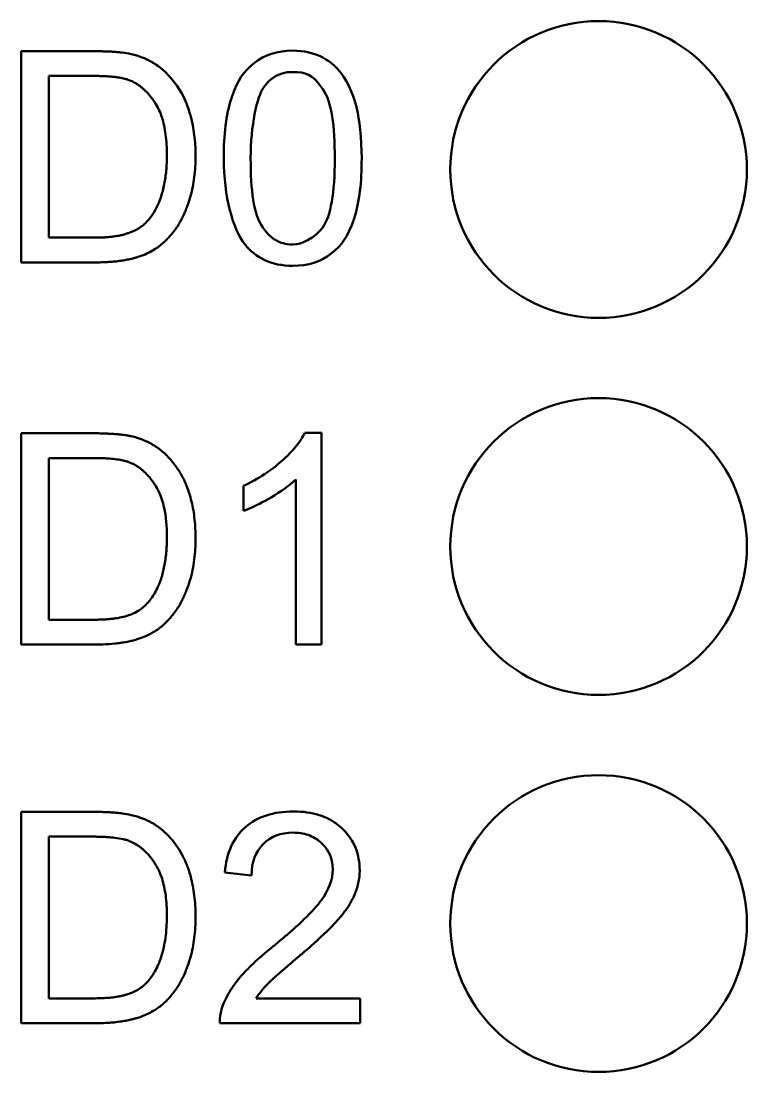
# Model space of a CAD drawing. Header units: millimetres. Extents: x 52 to 3850, y 79 to 1546.
# Drawn here: x 1246.8 to 1254.55, y 946.58 to 957.78 of the extents above; entities that cross this region are included whole.
import ezdxf

# ---------------------------------------------------------------- set-up
doc = ezdxf.new("R2010")
doc.units = ezdxf.units.MM
doc.header["$LTSCALE"] = 25
doc.layers.add('Visible', color=7, linetype='Continuous', lineweight=50)

msp = doc.modelspace()

# ---------------------------------------------------------------- linework, layer by layer
at = {"layer": 'Visible'}
for p, q in [((1246.803, 955.212), (1246.803, 957.463)), ((1247.1, 957.199), (1247.1, 955.476)), ((1246.803, 951.139), (1246.803, 953.39)), ((1249.83, 953.396), (1250.007, 953.396)), ((1250.007, 953.396), (1250.007, 951.139)), ((1247.1, 953.126), (1247.1, 951.403)), ((1249.733, 951.139), (1249.733, 952.897)), ((1249.177, 952.564), (1249.177, 952.831)), ((1250.007, 951.139), (1249.733, 951.139)), ((1246.803, 947.102), (1246.803, 949.354)), ((1247.1, 949.091), (1247.1, 947.367)), ((1249.262, 948.677), (1248.976, 948.71)), ((1249.31, 947.367), (1250.419, 947.367)), ((1250.419, 947.367), (1250.419, 947.102)), ((1250.419, 947.102), (1248.923, 947.102))]:
    msp.add_line(p, q, dxfattribs=at)
at = {"layer": 'Visible', "extrusion": (0, 0, -1)}
for centre in [(-1252.963, 956.202), (-1252.963, 952.183), (-1252.963, 948.164)]:
    msp.add_circle(centre, 1.582, dxfattribs=at)
at = {"layer": 'Visible'}
for centre in [(1252.963, 956.202), (1252.963, 952.183), (1252.963, 948.164)]:
    msp.add_circle(centre, 1.582, dxfattribs=at)
for points, knots in [([(1246.803, 957.463), (1247.053, 957.463), (1247.304, 957.463), (1247.579, 957.463), (1247.59, 957.463), (1247.599, 957.463), (1247.61, 957.463), (1247.636, 957.463), (1247.66, 957.462), (1247.682, 957.461), (1247.702, 957.461), (1247.721, 957.46), (1247.739, 957.459), (1247.758, 957.459), (1247.775, 957.458), (1247.791, 957.456), (1247.808, 957.455), (1247.824, 957.454), (1247.839, 957.452), (1247.854, 957.451), (1247.869, 957.45), (1247.883, 957.448), (1247.916, 957.444), (1247.941, 957.44), (1247.979, 957.431), (1247.993, 957.428), (1247.999, 957.427), (1248.01, 957.424), (1248.029, 957.419), (1248.047, 957.413), (1248.063, 957.408), (1248.079, 957.403), (1248.093, 957.397), (1248.106, 957.392), (1248.12, 957.386), (1248.133, 957.381), (1248.145, 957.375), (1248.158, 957.369), (1248.17, 957.363), (1248.181, 957.357), (1248.192, 957.351), (1248.203, 957.345), (1248.214, 957.338), (1248.225, 957.332), (1248.236, 957.325), (1248.246, 957.318), (1248.266, 957.304), (1248.287, 957.289), (1248.309, 957.27), (1248.405, 957.186), (1248.48, 957.089), (1248.535, 956.979), (1248.55, 956.948), (1248.565, 956.913), (1248.576, 956.884), (1248.609, 956.795), (1248.644, 956.655), (1248.657, 956.519), (1248.66, 956.485), (1248.662, 956.451), (1248.663, 956.417), (1248.664, 956.394), (1248.664, 956.372), (1248.664, 956.349), (1248.664, 956.308), (1248.663, 956.268), (1248.661, 956.229), (1248.659, 956.192), (1248.655, 956.155), (1248.651, 956.119), (1248.642, 956.05), (1248.629, 955.982), (1248.611, 955.917), (1248.609, 955.91), (1248.607, 955.903), (1248.604, 955.895), (1248.602, 955.889), (1248.601, 955.885), (1248.599, 955.879), (1248.592, 955.855), (1248.584, 955.832), (1248.576, 955.812), (1248.569, 955.793), (1248.563, 955.776), (1248.556, 955.759), (1248.549, 955.743), (1248.542, 955.727), (1248.535, 955.711), (1248.528, 955.696), (1248.52, 955.682), (1248.513, 955.667), (1248.505, 955.653), (1248.498, 955.639), (1248.489, 955.625), (1248.482, 955.612), (1248.473, 955.599), (1248.465, 955.586), (1248.46, 955.58), (1248.456, 955.574), (1248.451, 955.567), (1248.447, 955.561), (1248.444, 955.557), (1248.44, 955.551), (1248.429, 955.536), (1248.418, 955.523), (1248.407, 955.51), (1248.396, 955.497), (1248.386, 955.485), (1248.375, 955.474), (1248.364, 955.462), (1248.354, 955.451), (1248.343, 955.441), (1248.333, 955.431), (1248.322, 955.421), (1248.311, 955.412), (1248.3, 955.402), (1248.29, 955.394), (1248.278, 955.385), (1248.268, 955.377), (1248.257, 955.369), (1248.246, 955.362), (1248.224, 955.347), (1248.201, 955.333), (1248.177, 955.321), (1248.155, 955.31), (1248.132, 955.3), (1248.108, 955.29), (1248.087, 955.282), (1248.065, 955.274), (1248.043, 955.268), (1248.032, 955.264), (1248.021, 955.261), (1248.01, 955.258), (1248.004, 955.256), (1247.998, 955.255), (1247.992, 955.253), (1247.987, 955.252), (1247.981, 955.251), (1247.976, 955.249), (1247.963, 955.246), (1247.942, 955.242), (1247.924, 955.238), (1247.906, 955.235), (1247.887, 955.232), (1247.866, 955.229), (1247.846, 955.226), (1247.826, 955.223), (1247.804, 955.221), (1247.783, 955.219), (1247.761, 955.217), (1247.738, 955.216), (1247.718, 955.214), (1247.697, 955.213), (1247.676, 955.213), (1247.666, 955.213), (1247.655, 955.212), (1247.645, 955.212), (1247.637, 955.212), (1247.629, 955.212), (1247.621, 955.212), (1247.447, 955.212), (1247.304, 955.212), (1247.124, 955.212), (1247.015, 955.212), (1246.905, 955.212), (1246.803, 955.212)], [0.304006, 0.304006, 0.304006, 0.304006, 0.4054512, 0.4054512, 0.4054512, 0.4086012, 0.4086012, 0.4086012, 0.4161646, 0.4161646, 0.4161646, 0.4230774, 0.4230774, 0.4230774, 0.4300657, 0.4300657, 0.4300657, 0.4370261, 0.4370261, 0.4370261, 0.4437541, 0.4437541, 0.4437541, 0.4591643, 0.4591643, 0.4591643, 0.4627324, 0.4627324, 0.4627324, 0.4687658, 0.4687658, 0.4687658, 0.474748, 0.474748, 0.474748, 0.4810201, 0.4810201, 0.4810201, 0.4875411, 0.4875411, 0.4875411, 0.494182, 0.494182, 0.494182, 0.5007255, 0.5007255, 0.5007255, 0.512985, 0.512985, 0.512985, 0.5644327, 0.5644327, 0.5644327, 0.5787446, 0.5787446, 0.5787446, 0.6298016, 0.6298016, 0.6298016, 0.6423543, 0.6423543, 0.6423543, 0.6505498, 0.6505498, 0.6505498, 0.6655745, 0.6655745, 0.6655745, 0.6798774, 0.6798774, 0.6798774, 0.7076358, 0.7076358, 0.7076358, 0.7105532, 0.7105532, 0.7105532, 0.7124448, 0.7124448, 0.7124448, 0.7205714, 0.7205714, 0.7205714, 0.7278904, 0.7278904, 0.7278904, 0.7353454, 0.7353454, 0.7353454, 0.742758, 0.742758, 0.742758, 0.7500248, 0.7500248, 0.7500248, 0.7569493, 0.7569493, 0.7569493, 0.7601784, 0.7601784, 0.7601784, 0.7624626, 0.7624626, 0.7624626, 0.7687359, 0.7687359, 0.7687359, 0.7752599, 0.7752599, 0.7752599, 0.7820259, 0.7820259, 0.7820259, 0.7888114, 0.7888114, 0.7888114, 0.7953969, 0.7953969, 0.7953969, 0.8014162, 0.8014162, 0.8014162, 0.8130795, 0.8130795, 0.8130795, 0.8237575, 0.8237575, 0.8237575, 0.8333305, 0.8333305, 0.8333305, 0.838117, 0.838117, 0.838117, 0.8407191, 0.8407191, 0.8407191, 0.8429948, 0.8429948, 0.8429948, 0.8513838, 0.8513838, 0.8513838, 0.859608, 0.859608, 0.859608, 0.8677869, 0.8677869, 0.8677869, 0.8760648, 0.8760648, 0.8760648, 0.8838581, 0.8838581, 0.8838581, 0.8877547, 0.8877547, 0.8877547, 0.8909567, 0.8909567, 0.8909567, 0.9587523, 0.9587523, 0.9587523, 1, 1, 1, 1]), ([(1248.965, 956.321), (1248.965, 956.573), (1248.989, 956.784), (1249.048, 956.964), (1249.115, 957.166), (1249.177, 957.244), (1249.292, 957.338), (1249.399, 957.426), (1249.537, 957.469), (1249.701, 957.469), (1249.821, 957.469), (1249.929, 957.443), (1250.02, 957.395), (1250.112, 957.347), (1250.188, 957.277), (1250.247, 957.186), (1250.311, 957.085), (1250.354, 956.972), (1250.385, 956.851), (1250.41, 956.748), (1250.436, 956.529), (1250.436, 956.321), (1250.436, 956.071), (1250.414, 955.86), (1250.355, 955.681), (1250.286, 955.475), (1250.227, 955.399), (1250.11, 955.305), (1250.002, 955.218), (1249.866, 955.175), (1249.701, 955.175), (1249.47, 955.175), (1249.304, 955.263), (1249.189, 955.405), (1249.064, 955.561), (1248.965, 955.915), (1248.965, 956.321)], [0, 0, 0, 0, 0.100266, 0.100266, 0.100266, 0.179196, 0.179196, 0.179196, 0.252722, 0.252722, 0.252722, 0.306266, 0.306266, 0.306266, 0.359811, 0.359811, 0.359811, 0.41873, 0.41873, 0.41873, 0.500919, 0.500919, 0.500919, 0.599508, 0.599508, 0.599508, 0.677179, 0.677179, 0.677179, 0.749309, 0.749309, 0.749309, 0.850468, 0.850468, 0.850468, 1, 1, 1, 1]), ([(1247.1, 955.476), (1247.254, 955.476), (1247.409, 955.476), (1247.581, 955.476), (1247.588, 955.476), (1247.593, 955.476), (1247.599, 955.476), (1247.624, 955.476), (1247.646, 955.477), (1247.667, 955.477), (1247.686, 955.478), (1247.704, 955.479), (1247.721, 955.48), (1247.738, 955.482), (1247.755, 955.483), (1247.77, 955.485), (1247.786, 955.487), (1247.801, 955.489), (1247.816, 955.491), (1247.83, 955.493), (1247.844, 955.496), (1247.858, 955.498), (1247.871, 955.501), (1247.884, 955.504), (1247.897, 955.508), (1247.908, 955.511), (1247.919, 955.514), (1247.931, 955.518), (1247.94, 955.521), (1247.945, 955.522), (1247.952, 955.525), (1247.967, 955.53), (1247.98, 955.536), (1247.992, 955.541), (1248.003, 955.546), (1248.013, 955.551), (1248.023, 955.555), (1248.032, 955.56), (1248.041, 955.565), (1248.05, 955.57), (1248.058, 955.575), (1248.066, 955.58), (1248.074, 955.586), (1248.082, 955.591), (1248.089, 955.596), (1248.097, 955.602), (1248.104, 955.607), (1248.111, 955.613), (1248.118, 955.62), (1248.123, 955.624), (1248.128, 955.629), (1248.134, 955.635), (1248.15, 955.651), (1248.166, 955.669), (1248.18, 955.688), (1248.229, 955.75), (1248.266, 955.825), (1248.294, 955.904), (1248.295, 955.909), (1248.297, 955.915), (1248.299, 955.919), (1248.308, 955.949), (1248.322, 955.999), (1248.331, 956.046), (1248.336, 956.069), (1248.34, 956.093), (1248.343, 956.117), (1248.346, 956.141), (1248.349, 956.165), (1248.352, 956.19), (1248.356, 956.243), (1248.359, 956.299), (1248.359, 956.354), (1248.359, 956.393), (1248.357, 956.431), (1248.355, 956.468), (1248.353, 956.505), (1248.35, 956.54), (1248.345, 956.574), (1248.341, 956.607), (1248.335, 956.639), (1248.329, 956.67), (1248.322, 956.701), (1248.314, 956.73), (1248.305, 956.758), (1248.289, 956.808), (1248.27, 956.851), (1248.242, 956.898), (1248.197, 956.971), (1248.162, 957.009), (1248.128, 957.042), (1248.118, 957.052), (1248.109, 957.061), (1248.099, 957.069), (1248.089, 957.077), (1248.08, 957.084), (1248.07, 957.092), (1248.06, 957.099), (1248.051, 957.105), (1248.041, 957.112), (1248.031, 957.118), (1248.021, 957.124), (1248.01, 957.13), (1247.994, 957.138), (1247.975, 957.147), (1247.96, 957.153), (1247.953, 957.155), (1247.94, 957.16), (1247.929, 957.163), (1247.917, 957.167), (1247.905, 957.17), (1247.891, 957.173), (1247.878, 957.176), (1247.864, 957.179), (1247.848, 957.181), (1247.833, 957.184), (1247.817, 957.186), (1247.8, 957.188), (1247.783, 957.19), (1247.764, 957.192), (1247.746, 957.193), (1247.727, 957.195), (1247.707, 957.196), (1247.687, 957.197), (1247.668, 957.198), (1247.649, 957.198), (1247.63, 957.199), (1247.62, 957.199), (1247.611, 957.199), (1247.602, 957.199), (1247.592, 957.199), (1247.581, 957.199), (1247.573, 957.199), (1247.472, 957.199), (1247.25, 957.199), (1247.1, 957.199)], [0, 0, 0, 0, 0.0862528, 0.0862528, 0.0862528, 0.0889639, 0.0889639, 0.0889639, 0.0989199, 0.0989199, 0.0989199, 0.1080126, 0.1080126, 0.1080126, 0.1172612, 0.1172612, 0.1172612, 0.1264691, 0.1264691, 0.1264691, 0.1355267, 0.1355267, 0.1355267, 0.1441885, 0.1441885, 0.1441885, 0.1514883, 0.1514883, 0.1514883, 0.154982, 0.154982, 0.154982, 0.1618522, 0.1618522, 0.1618522, 0.1683033, 0.1683033, 0.1683033, 0.1750064, 0.1750064, 0.1750064, 0.1818323, 0.1818323, 0.1818323, 0.1885483, 0.1885483, 0.1885483, 0.1948564, 0.1948564, 0.1948564, 0.1995481, 0.1995481, 0.1995481, 0.2138094, 0.2138094, 0.2138094, 0.2606397, 0.2606397, 0.2606397, 0.2636903, 0.2636903, 0.2636903, 0.2898358, 0.2898358, 0.2898358, 0.3021802, 0.3021802, 0.3021802, 0.3140477, 0.3140477, 0.3140477, 0.3392134, 0.3392134, 0.3392134, 0.3573651, 0.3573651, 0.3573651, 0.3753984, 0.3753984, 0.3753984, 0.3930909, 0.3930909, 0.3930909, 0.4105387, 0.4105387, 0.4105387, 0.4408391, 0.4408391, 0.4408391, 0.4725224, 0.4725224, 0.4725224, 0.4816742, 0.4816742, 0.4816742, 0.4910773, 0.4910773, 0.4910773, 0.5005129, 0.5005129, 0.5005129, 0.5097817, 0.5097817, 0.5097817, 0.5232244, 0.5232244, 0.5232244, 0.5323169, 0.5323169, 0.5323169, 0.5413486, 0.5413486, 0.5413486, 0.5502456, 0.5502456, 0.5502456, 0.5591226, 0.5591226, 0.5591226, 0.5682866, 0.5682866, 0.5682866, 0.5776001, 0.5776001, 0.5776001, 0.5866894, 0.5866894, 0.5866894, 0.591234, 0.591234, 0.591234, 0.5961602, 0.5961602, 0.5961602, 0.6797944, 0.6797944, 0.6797944, 0.6797944]), ([(1249.252, 956.321), (1249.252, 955.982), (1249.281, 955.726), (1249.381, 955.584), (1249.472, 955.453), (1249.553, 955.429), (1249.601, 955.415), (1249.625, 955.408), (1249.655, 955.402), (1249.701, 955.402), (1249.799, 955.403), (1249.939, 955.47), (1250.02, 955.584), (1250.107, 955.705), (1250.149, 955.951), (1250.149, 956.321), (1250.149, 956.666), (1250.119, 956.92), (1250.022, 957.058), (1249.905, 957.224), (1249.842, 957.241), (1249.697, 957.241), (1249.556, 957.241), (1249.461, 957.176), (1249.393, 957.081), (1249.319, 956.978), (1249.252, 956.669), (1249.252, 956.321)], [0, 0, 0, 0, 0.151769, 0.151769, 0.151769, 0.222202, 0.222202, 0.222202, 0.258731, 0.258731, 0.258731, 0.388325, 0.388325, 0.388325, 0.526719, 0.526719, 0.526719, 0.655681, 0.655681, 0.655681, 0.748321, 0.748321, 0.748321, 0.838267, 0.838267, 0.838267, 1, 1, 1, 1]), ([(1246.803, 953.39), (1247.053, 953.39), (1247.304, 953.39), (1247.579, 953.39), (1247.59, 953.39), (1247.599, 953.39), (1247.61, 953.39), (1247.636, 953.39), (1247.66, 953.389), (1247.682, 953.389), (1247.702, 953.388), (1247.721, 953.387), (1247.739, 953.386), (1247.758, 953.386), (1247.775, 953.385), (1247.791, 953.383), (1247.808, 953.382), (1247.824, 953.381), (1247.839, 953.38), (1247.854, 953.378), (1247.869, 953.377), (1247.883, 953.375), (1247.897, 953.373), (1247.91, 953.371), (1247.924, 953.369), (1247.937, 953.367), (1247.949, 953.365), (1247.962, 953.362), (1247.967, 953.361), (1247.973, 953.36), (1247.979, 953.358), (1247.993, 953.355), (1247.999, 953.354), (1248.01, 953.351), (1248.029, 953.346), (1248.047, 953.34), (1248.063, 953.335), (1248.079, 953.33), (1248.093, 953.324), (1248.106, 953.319), (1248.12, 953.313), (1248.133, 953.308), (1248.145, 953.302), (1248.158, 953.296), (1248.17, 953.29), (1248.181, 953.284), (1248.192, 953.278), (1248.203, 953.272), (1248.214, 953.265), (1248.225, 953.259), (1248.236, 953.252), (1248.246, 953.245), (1248.256, 953.238), (1248.266, 953.231), (1248.277, 953.223), (1248.287, 953.215), (1248.298, 953.206), (1248.309, 953.197), (1248.371, 953.143), (1248.425, 953.083), (1248.469, 953.017), (1248.491, 952.986), (1248.511, 952.953), (1248.529, 952.918), (1248.537, 952.901), (1248.546, 952.884), (1248.554, 952.866), (1248.562, 952.848), (1248.57, 952.828), (1248.576, 952.811), (1248.593, 952.766), (1248.613, 952.701), (1248.627, 952.638), (1248.634, 952.608), (1248.64, 952.577), (1248.645, 952.545), (1248.654, 952.481), (1248.661, 952.413), (1248.663, 952.345), (1248.664, 952.322), (1248.664, 952.299), (1248.664, 952.276), (1248.664, 952.235), (1248.663, 952.195), (1248.661, 952.156), (1248.659, 952.119), (1248.655, 952.082), (1248.651, 952.046), (1248.641, 951.969), (1248.628, 951.9), (1248.604, 951.821), (1248.602, 951.815), (1248.601, 951.81), (1248.599, 951.805), (1248.591, 951.78), (1248.584, 951.758), (1248.576, 951.737), (1248.569, 951.719), (1248.562, 951.701), (1248.555, 951.685), (1248.548, 951.668), (1248.541, 951.652), (1248.534, 951.637), (1248.527, 951.621), (1248.519, 951.606), (1248.512, 951.592), (1248.494, 951.559), (1248.477, 951.529), (1248.451, 951.494), (1248.423, 951.455), (1248.399, 951.427), (1248.375, 951.401), (1248.364, 951.389), (1248.354, 951.378), (1248.343, 951.368), (1248.332, 951.358), (1248.322, 951.348), (1248.311, 951.338), (1248.3, 951.329), (1248.289, 951.32), (1248.278, 951.312), (1248.268, 951.304), (1248.257, 951.296), (1248.246, 951.289), (1248.181, 951.245), (1248.104, 951.212), (1248.024, 951.189), (1248.008, 951.184), (1247.99, 951.18), (1247.976, 951.177), (1247.963, 951.173), (1247.942, 951.169), (1247.924, 951.165), (1247.906, 951.162), (1247.887, 951.159), (1247.866, 951.156), (1247.846, 951.153), (1247.826, 951.15), (1247.804, 951.148), (1247.762, 951.144), (1247.719, 951.141), (1247.676, 951.14), (1247.666, 951.14), (1247.655, 951.139), (1247.645, 951.139), (1247.635, 951.139), (1247.624, 951.139), (1247.615, 951.139), (1247.394, 951.139), (1247.07, 951.139), (1246.803, 951.139)], [0.3040012, 0.3040012, 0.3040012, 0.3040012, 0.4054448, 0.4054448, 0.4054448, 0.4085947, 0.4085947, 0.4085947, 0.416158, 0.416158, 0.416158, 0.4230707, 0.4230707, 0.4230707, 0.4300589, 0.4300589, 0.4300589, 0.4370192, 0.4370192, 0.4370192, 0.4437471, 0.4437471, 0.4437471, 0.4502776, 0.4502776, 0.4502776, 0.4564722, 0.4564722, 0.4564722, 0.459157, 0.459157, 0.459157, 0.462725, 0.462725, 0.462725, 0.4687583, 0.4687583, 0.4687583, 0.4747405, 0.4747405, 0.4747405, 0.4810125, 0.4810125, 0.4810125, 0.4875333, 0.4875333, 0.4875333, 0.4941741, 0.4941741, 0.4941741, 0.5007176, 0.5007176, 0.5007176, 0.5068806, 0.5068806, 0.5068806, 0.5129769, 0.5129769, 0.5129769, 0.5462627, 0.5462627, 0.5462627, 0.5625049, 0.5625049, 0.5625049, 0.5706259, 0.5706259, 0.5706259, 0.5787539, 0.5787539, 0.5787539, 0.6047849, 0.6047849, 0.6047849, 0.6172995, 0.6172995, 0.6172995, 0.6422941, 0.6422941, 0.6422941, 0.6506477, 0.6506477, 0.6506477, 0.6657078, 0.6657078, 0.6657078, 0.6799903, 0.6799903, 0.6799903, 0.7107881, 0.7107881, 0.7107881, 0.7127217, 0.7127217, 0.7127217, 0.7208752, 0.7208752, 0.7208752, 0.7282736, 0.7282736, 0.7282736, 0.7357915, 0.7357915, 0.7357915, 0.7432397, 0.7432397, 0.7432397, 0.7602196, 0.7602196, 0.7602196, 0.7753007, 0.7753007, 0.7753007, 0.7820933, 0.7820933, 0.7820933, 0.7889043, 0.7889043, 0.7889043, 0.7955168, 0.7955168, 0.7955168, 0.8014194, 0.8014194, 0.8014194, 0.8361867, 0.8361867, 0.8361867, 0.8429973, 0.8429973, 0.8429973, 0.8513861, 0.8513861, 0.8513861, 0.8596102, 0.8596102, 0.8596102, 0.867789, 0.867789, 0.867789, 0.8838599, 0.8838599, 0.8838599, 0.8877565, 0.8877565, 0.8877565, 0.8916816, 0.8916816, 0.8916816, 1, 1, 1, 1]), ([(1249.177, 952.831), (1249.255, 952.867), (1249.328, 952.907), (1249.398, 952.953), (1249.462, 952.995), (1249.523, 953.041), (1249.584, 953.095), (1249.591, 953.101), (1249.597, 953.106), (1249.604, 953.112), (1249.621, 953.128), (1249.637, 953.144), (1249.652, 953.158), (1249.667, 953.174), (1249.681, 953.188), (1249.694, 953.203), (1249.708, 953.217), (1249.72, 953.232), (1249.731, 953.246), (1249.743, 953.26), (1249.754, 953.274), (1249.764, 953.288), (1249.774, 953.302), (1249.784, 953.316), (1249.793, 953.33), (1249.806, 953.351), (1249.819, 953.373), (1249.83, 953.396)], [0.4711079, 0.4711079, 0.4711079, 0.4711079, 0.5101294, 0.5101294, 0.5101294, 0.5463089, 0.5463089, 0.5463089, 0.5496059, 0.5496059, 0.5496059, 0.5585854, 0.5585854, 0.5585854, 0.5678632, 0.5678632, 0.5678632, 0.5773826, 0.5773826, 0.5773826, 0.5870533, 0.5870533, 0.5870533, 0.5966838, 0.5966838, 0.5966838, 0.6113744, 0.6113744, 0.6113744, 0.6113744]), ([(1247.1, 951.403), (1247.254, 951.403), (1247.409, 951.403), (1247.581, 951.403), (1247.587, 951.403), (1247.593, 951.403), (1247.599, 951.403), (1247.624, 951.403), (1247.646, 951.404), (1247.667, 951.404), (1247.686, 951.405), (1247.704, 951.406), (1247.721, 951.407), (1247.738, 951.409), (1247.754, 951.41), (1247.77, 951.412), (1247.786, 951.414), (1247.801, 951.415), (1247.815, 951.418), (1247.83, 951.42), (1247.844, 951.422), (1247.858, 951.425), (1247.883, 951.43), (1247.905, 951.435), (1247.931, 951.443), (1247.94, 951.446), (1247.944, 951.447), (1247.951, 951.45), (1248.023, 951.475), (1248.058, 951.498), (1248.094, 951.526), (1248.101, 951.532), (1248.108, 951.538), (1248.115, 951.544), (1248.121, 951.55), (1248.128, 951.555), (1248.134, 951.562), (1248.15, 951.578), (1248.166, 951.596), (1248.18, 951.615), (1248.195, 951.634), (1248.209, 951.654), (1248.222, 951.675), (1248.235, 951.696), (1248.246, 951.719), (1248.257, 951.742), (1248.265, 951.758), (1248.273, 951.776), (1248.28, 951.793), (1248.284, 951.805), (1248.288, 951.817), (1248.293, 951.828), (1248.295, 951.835), (1248.297, 951.841), (1248.299, 951.846), (1248.304, 951.862), (1248.311, 951.886), (1248.316, 951.908), (1248.322, 951.928), (1248.327, 951.95), (1248.331, 951.974), (1248.34, 952.018), (1248.347, 952.067), (1248.352, 952.118), (1248.354, 952.143), (1248.355, 952.168), (1248.357, 952.194), (1248.358, 952.223), (1248.359, 952.252), (1248.359, 952.281), (1248.359, 952.398), (1248.349, 952.503), (1248.329, 952.597), (1248.322, 952.628), (1248.314, 952.657), (1248.305, 952.685), (1248.296, 952.713), (1248.285, 952.74), (1248.274, 952.765), (1248.264, 952.785), (1248.254, 952.804), (1248.242, 952.825), (1248.234, 952.838), (1248.229, 952.845), (1248.222, 952.856), (1248.21, 952.873), (1248.199, 952.889), (1248.188, 952.903), (1248.155, 952.944), (1248.127, 952.972), (1248.099, 952.996), (1248.089, 953.004), (1248.08, 953.011), (1248.07, 953.019), (1248.06, 953.026), (1248.051, 953.032), (1248.041, 953.039), (1248.031, 953.045), (1248.021, 953.051), (1248.01, 953.057), (1248.002, 953.061), (1247.993, 953.065), (1247.984, 953.069), (1247.976, 953.073), (1247.967, 953.077), (1247.96, 953.08), (1247.953, 953.083), (1247.94, 953.087), (1247.929, 953.09), (1247.917, 953.094), (1247.905, 953.097), (1247.891, 953.1), (1247.851, 953.109), (1247.801, 953.116), (1247.746, 953.12), (1247.727, 953.122), (1247.707, 953.123), (1247.687, 953.124), (1247.668, 953.125), (1247.649, 953.125), (1247.63, 953.126), (1247.61, 953.126), (1247.589, 953.126), (1247.573, 953.126), (1247.472, 953.126), (1247.25, 953.126), (1247.1, 953.126)], [0, 0, 0, 0, 0.0862335, 0.0862335, 0.0862335, 0.0889255, 0.0889255, 0.0889255, 0.0988699, 0.0988699, 0.0988699, 0.1079331, 0.1079331, 0.1079331, 0.1171625, 0.1171625, 0.1171625, 0.1263669, 0.1263669, 0.1263669, 0.135429, 0.135429, 0.135429, 0.1513405, 0.1513405, 0.1513405, 0.1546784, 0.1546784, 0.1546784, 0.1875505, 0.1875505, 0.1875505, 0.1941396, 0.1941396, 0.1941396, 0.1995396, 0.1995396, 0.1995396, 0.2138459, 0.2138459, 0.2138459, 0.2281609, 0.2281609, 0.2281609, 0.2425811, 0.2425811, 0.2425811, 0.2531041, 0.2531041, 0.2531041, 0.2601442, 0.2601442, 0.2601442, 0.2637786, 0.2637786, 0.2637786, 0.2772134, 0.2772134, 0.2772134, 0.2899335, 0.2899335, 0.2899335, 0.3141574, 0.3141574, 0.3141574, 0.3259826, 0.3259826, 0.3259826, 0.3392884, 0.3392884, 0.3392884, 0.3931598, 0.3931598, 0.3931598, 0.4106057, 0.4106057, 0.4106057, 0.4275957, 0.4275957, 0.4275957, 0.4409026, 0.4409026, 0.4409026, 0.4465576, 0.4465576, 0.4465576, 0.455306, 0.455306, 0.455306, 0.481733, 0.481733, 0.481733, 0.4911351, 0.4911351, 0.4911351, 0.5005696, 0.5005696, 0.5005696, 0.5098374, 0.5098374, 0.5098374, 0.5169066, 0.5169066, 0.5169066, 0.5232786, 0.5232786, 0.5232786, 0.53237, 0.53237, 0.53237, 0.5414006, 0.5414006, 0.5414006, 0.5683357, 0.5683357, 0.5683357, 0.5776481, 0.5776481, 0.5776481, 0.5867363, 0.5867363, 0.5867363, 0.596206, 0.596206, 0.596206, 0.6798308, 0.6798308, 0.6798308, 0.6798308]), ([(1249.733, 952.897), (1249.665, 952.834), (1249.577, 952.769), (1249.469, 952.707), (1249.383, 952.657), (1249.303, 952.616), (1249.23, 952.585), (1249.212, 952.577), (1249.194, 952.57), (1249.177, 952.564)], [0.3244928, 0.3244928, 0.3244928, 0.3244928, 0.3766208, 0.3766208, 0.3766208, 0.4181984, 0.4181984, 0.4181984, 0.4285123, 0.4285123, 0.4285123, 0.4285123]), ([(1246.803, 949.354), (1247.053, 949.354), (1247.304, 949.354), (1247.579, 949.354), (1247.59, 949.354), (1247.6, 949.354), (1247.61, 949.354), (1247.636, 949.354), (1247.66, 949.354), (1247.682, 949.353), (1247.702, 949.352), (1247.721, 949.352), (1247.739, 949.351), (1247.757, 949.35), (1247.774, 949.349), (1247.791, 949.347), (1247.807, 949.346), (1247.823, 949.345), (1247.838, 949.343), (1247.853, 949.342), (1247.868, 949.34), (1247.882, 949.338), (1247.915, 949.334), (1247.941, 949.33), (1247.979, 949.321), (1247.993, 949.318), (1248, 949.317), (1248.011, 949.314), (1248.031, 949.308), (1248.05, 949.302), (1248.067, 949.296), (1248.083, 949.291), (1248.097, 949.286), (1248.11, 949.281), (1248.124, 949.275), (1248.136, 949.27), (1248.148, 949.264), (1248.16, 949.258), (1248.171, 949.253), (1248.182, 949.247), (1248.193, 949.241), (1248.204, 949.235), (1248.215, 949.229), (1248.225, 949.222), (1248.235, 949.216), (1248.246, 949.209), (1248.256, 949.202), (1248.266, 949.195), (1248.276, 949.187), (1248.286, 949.18), (1248.297, 949.172), (1248.307, 949.163), (1248.371, 949.108), (1248.427, 949.046), (1248.473, 948.977), (1248.494, 948.946), (1248.513, 948.914), (1248.53, 948.88), (1248.539, 948.863), (1248.547, 948.846), (1248.554, 948.829), (1248.558, 948.82), (1248.562, 948.812), (1248.565, 948.803), (1248.569, 948.794), (1248.572, 948.786), (1248.576, 948.777), (1248.587, 948.745), (1248.596, 948.718), (1248.606, 948.686), (1248.615, 948.655), (1248.623, 948.623), (1248.63, 948.59), (1248.637, 948.558), (1248.643, 948.524), (1248.647, 948.49), (1248.657, 948.42), (1248.663, 948.348), (1248.664, 948.274), (1248.664, 948.263), (1248.664, 948.252), (1248.664, 948.241), (1248.664, 948.199), (1248.663, 948.159), (1248.661, 948.12), (1248.656, 948.045), (1248.648, 947.974), (1248.634, 947.905), (1248.627, 947.871), (1248.62, 947.838), (1248.61, 947.805), (1248.608, 947.799), (1248.606, 947.792), (1248.604, 947.785), (1248.602, 947.779), (1248.601, 947.775), (1248.599, 947.769), (1248.592, 947.745), (1248.584, 947.723), (1248.576, 947.702), (1248.569, 947.683), (1248.562, 947.666), (1248.556, 947.65), (1248.542, 947.616), (1248.527, 947.586), (1248.512, 947.556), (1248.504, 947.542), (1248.496, 947.528), (1248.488, 947.514), (1248.48, 947.5), (1248.472, 947.487), (1248.462, 947.473), (1248.459, 947.468), (1248.455, 947.463), (1248.451, 947.457), (1248.447, 947.451), (1248.444, 947.447), (1248.44, 947.442), (1248.43, 947.427), (1248.419, 947.414), (1248.409, 947.402), (1248.399, 947.389), (1248.388, 947.378), (1248.378, 947.367), (1248.367, 947.355), (1248.357, 947.344), (1248.346, 947.334), (1248.315, 947.304), (1248.283, 947.278), (1248.246, 947.253), (1248.225, 947.239), (1248.202, 947.226), (1248.179, 947.213), (1248.158, 947.202), (1248.136, 947.192), (1248.113, 947.183), (1248.091, 947.174), (1248.069, 947.166), (1248.046, 947.159), (1248.034, 947.156), (1248.023, 947.153), (1248.011, 947.15), (1248.005, 947.148), (1247.999, 947.147), (1247.993, 947.145), (1247.988, 947.144), (1247.981, 947.142), (1247.976, 947.141), (1247.962, 947.138), (1247.94, 947.133), (1247.92, 947.129), (1247.9, 947.126), (1247.88, 947.122), (1247.859, 947.119), (1247.838, 947.116), (1247.817, 947.114), (1247.796, 947.111), (1247.774, 947.109), (1247.753, 947.107), (1247.731, 947.106), (1247.698, 947.104), (1247.664, 947.102), (1247.633, 947.102), (1247.627, 947.102), (1247.621, 947.102), (1247.615, 947.102), (1247.367, 947.102), (1247.07, 947.102), (1246.803, 947.102)], [0.3041394, 0.3041394, 0.3041394, 0.3041394, 0.4055652, 0.4055652, 0.4055652, 0.4087327, 0.4087327, 0.4087327, 0.416244, 0.416244, 0.416244, 0.4231164, 0.4231164, 0.4231164, 0.4300695, 0.4300695, 0.4300695, 0.4369984, 0.4369984, 0.4369984, 0.4436986, 0.4436986, 0.4436986, 0.4590761, 0.4590761, 0.4590761, 0.462607, 0.462607, 0.462607, 0.4688893, 0.4688893, 0.4688893, 0.4746173, 0.4746173, 0.4746173, 0.4806496, 0.4806496, 0.4806496, 0.4869543, 0.4869543, 0.4869543, 0.4934208, 0.4934208, 0.4934208, 0.4998045, 0.4998045, 0.4998045, 0.5059569, 0.5059569, 0.5059569, 0.5117901, 0.5117901, 0.5117901, 0.5467689, 0.5467689, 0.5467689, 0.5625758, 0.5625758, 0.5625758, 0.5704793, 0.5704793, 0.5704793, 0.5744311, 0.5744311, 0.5744311, 0.5782624, 0.5782624, 0.5782624, 0.5922211, 0.5922211, 0.5922211, 0.6057738, 0.6057738, 0.6057738, 0.6191524, 0.6191524, 0.6191524, 0.6460394, 0.6460394, 0.6460394, 0.6501014, 0.6501014, 0.6501014, 0.6652799, 0.6652799, 0.6652799, 0.6940488, 0.6940488, 0.6940488, 0.7080138, 0.7080138, 0.7080138, 0.710723, 0.710723, 0.710723, 0.7126121, 0.7126121, 0.7126121, 0.7207982, 0.7207982, 0.7207982, 0.7281848, 0.7281848, 0.7281848, 0.7432584, 0.7432584, 0.7432584, 0.750651, 0.750651, 0.750651, 0.7577145, 0.7577145, 0.7577145, 0.7604102, 0.7604102, 0.7604102, 0.7626301, 0.7626301, 0.7626301, 0.7686161, 0.7686161, 0.7686161, 0.7749258, 0.7749258, 0.7749258, 0.7816587, 0.7816587, 0.7816587, 0.8014594, 0.8014594, 0.8014594, 0.812809, 0.812809, 0.812809, 0.8230277, 0.8230277, 0.8230277, 0.8329573, 0.8329573, 0.8329573, 0.8379221, 0.8379221, 0.8379221, 0.8404827, 0.8404827, 0.8404827, 0.8430019, 0.8430019, 0.8430019, 0.8519724, 0.8519724, 0.8519724, 0.8605965, 0.8605965, 0.8605965, 0.8688632, 0.8688632, 0.8688632, 0.8770448, 0.8770448, 0.8770448, 0.8894044, 0.8894044, 0.8894044, 0.8916844, 0.8916844, 0.8916844, 1, 1, 1, 1]), ([(1248.976, 948.71), (1248.995, 948.92), (1249.069, 949.082), (1249.196, 949.193), (1249.324, 949.303), (1249.494, 949.359), (1249.71, 949.359), (1249.81, 949.359), (1249.9, 949.346), (1249.982, 949.321), (1250.022, 949.308), (1250.06, 949.292), (1250.096, 949.273), (1250.132, 949.253), (1250.165, 949.231), (1250.196, 949.205), (1250.206, 949.197), (1250.215, 949.189), (1250.224, 949.181), (1250.249, 949.157), (1250.27, 949.134), (1250.289, 949.11), (1250.305, 949.09), (1250.319, 949.069), (1250.332, 949.048), (1250.345, 949.027), (1250.356, 949.005), (1250.366, 948.983), (1250.375, 948.96), (1250.384, 948.937), (1250.39, 948.914), (1250.404, 948.866), (1250.412, 948.816), (1250.414, 948.762), (1250.414, 948.753), (1250.415, 948.745), (1250.415, 948.736), (1250.415, 948.711), (1250.413, 948.687), (1250.411, 948.664), (1250.408, 948.64), (1250.404, 948.617), (1250.399, 948.594), (1250.395, 948.572), (1250.389, 948.551), (1250.382, 948.53), (1250.379, 948.52), (1250.375, 948.51), (1250.371, 948.5), (1250.367, 948.49), (1250.363, 948.479), (1250.359, 948.47), (1250.35, 948.448), (1250.333, 948.415), (1250.316, 948.386), (1250.308, 948.372), (1250.3, 948.358), (1250.291, 948.344), (1250.281, 948.33), (1250.272, 948.316), (1250.262, 948.302), (1250.252, 948.288), (1250.242, 948.275), (1250.232, 948.262), (1250.222, 948.25), (1250.213, 948.238), (1250.204, 948.227), (1250.194, 948.216), (1250.184, 948.205), (1250.175, 948.195), (1250.144, 948.16), (1250.064, 948.078), (1249.965, 947.988), (1249.946, 947.97), (1249.926, 947.953), (1249.906, 947.934), (1249.885, 947.916), (1249.864, 947.897), (1249.842, 947.878), (1249.812, 947.852), (1249.782, 947.826), (1249.749, 947.799), (1249.718, 947.772), (1249.692, 947.751), (1249.667, 947.729), (1249.646, 947.712), (1249.627, 947.695), (1249.608, 947.679), (1249.59, 947.664), (1249.573, 947.649), (1249.558, 947.636), (1249.542, 947.622), (1249.528, 947.609), (1249.515, 947.597), (1249.502, 947.586), (1249.49, 947.575), (1249.479, 947.565), (1249.468, 947.555), (1249.458, 947.545), (1249.449, 947.537), (1249.442, 947.529), (1249.435, 947.522), (1249.428, 947.516), (1249.4, 947.486), (1249.375, 947.456), (1249.352, 947.427), (1249.337, 947.407), (1249.323, 947.387), (1249.31, 947.367)], [0.5210161, 0.5210161, 0.5210161, 0.5210161, 0.5731312, 0.5731312, 0.5731312, 0.6252462, 0.6252462, 0.6252462, 0.6492891, 0.6492891, 0.6492891, 0.6611991, 0.6611991, 0.6611991, 0.6729718, 0.6729718, 0.6729718, 0.6765249, 0.6765249, 0.6765249, 0.6853431, 0.6853431, 0.6853431, 0.6927359, 0.6927359, 0.6927359, 0.7002479, 0.7002479, 0.7002479, 0.707862, 0.707862, 0.707862, 0.7230921, 0.7230921, 0.7230921, 0.7255761, 0.7255761, 0.7255761, 0.7321902, 0.7321902, 0.7321902, 0.7387675, 0.7387675, 0.7387675, 0.7450253, 0.7450253, 0.7450253, 0.7481541, 0.7481541, 0.7481541, 0.7513419, 0.7513419, 0.7513419, 0.7615039, 0.7615039, 0.7615039, 0.7663219, 0.7663219, 0.7663219, 0.7711366, 0.7711366, 0.7711366, 0.776068, 0.776068, 0.776068, 0.780818, 0.780818, 0.780818, 0.7860024, 0.7860024, 0.7860024, 0.8162198, 0.8162198, 0.8162198, 0.8219542, 0.8219542, 0.8219542, 0.8277373, 0.8277373, 0.8277373, 0.8357601, 0.8357601, 0.8357601, 0.8426614, 0.8426614, 0.8426614, 0.8484743, 0.8484743, 0.8484743, 0.8543528, 0.8543528, 0.8543528, 0.8602585, 0.8602585, 0.8602585, 0.866142, 0.866142, 0.866142, 0.8719246, 0.8719246, 0.8719246, 0.8772096, 0.8772096, 0.8772096, 0.8879402, 0.8879402, 0.8879402, 0.895177, 0.895177, 0.895177, 0.895177]), ([(1247.1, 947.367), (1247.254, 947.367), (1247.409, 947.367), (1247.581, 947.367), (1247.587, 947.367), (1247.593, 947.367), (1247.599, 947.367), (1247.624, 947.368), (1247.646, 947.368), (1247.667, 947.369), (1247.725, 947.371), (1247.772, 947.376), (1247.816, 947.382), (1247.83, 947.384), (1247.844, 947.387), (1247.858, 947.389), (1247.872, 947.392), (1247.885, 947.395), (1247.898, 947.398), (1247.909, 947.401), (1247.919, 947.404), (1247.931, 947.408), (1247.94, 947.41), (1247.944, 947.412), (1247.952, 947.415), (1247.966, 947.42), (1247.979, 947.425), (1247.991, 947.43), (1248.002, 947.435), (1248.012, 947.439), (1248.021, 947.444), (1248.031, 947.449), (1248.039, 947.454), (1248.048, 947.459), (1248.056, 947.464), (1248.064, 947.469), (1248.072, 947.474), (1248.08, 947.479), (1248.087, 947.485), (1248.095, 947.491), (1248.102, 947.496), (1248.109, 947.502), (1248.116, 947.508), (1248.122, 947.513), (1248.128, 947.519), (1248.134, 947.525), (1248.15, 947.541), (1248.165, 947.559), (1248.18, 947.577), (1248.195, 947.596), (1248.209, 947.617), (1248.221, 947.638), (1248.235, 947.66), (1248.247, 947.683), (1248.258, 947.706), (1248.265, 947.723), (1248.273, 947.74), (1248.28, 947.758), (1248.283, 947.766), (1248.286, 947.775), (1248.289, 947.784), (1248.293, 947.793), (1248.296, 947.803), (1248.299, 947.811), (1248.308, 947.839), (1248.321, 947.887), (1248.33, 947.933), (1248.343, 947.999), (1248.353, 948.075), (1248.356, 948.154), (1248.358, 948.184), (1248.359, 948.215), (1248.359, 948.245), (1248.359, 948.285), (1248.357, 948.322), (1248.355, 948.358), (1248.353, 948.394), (1248.35, 948.429), (1248.346, 948.463), (1248.341, 948.495), (1248.336, 948.527), (1248.329, 948.558), (1248.317, 948.617), (1248.299, 948.672), (1248.276, 948.723), (1248.266, 948.745), (1248.255, 948.766), (1248.242, 948.788), (1248.232, 948.803), (1248.227, 948.812), (1248.218, 948.825), (1248.206, 948.842), (1248.195, 948.857), (1248.184, 948.871), (1248.173, 948.884), (1248.163, 948.896), (1248.154, 948.906), (1248.144, 948.917), (1248.134, 948.927), (1248.124, 948.936), (1248.115, 948.946), (1248.105, 948.954), (1248.096, 948.962), (1248.087, 948.97), (1248.077, 948.978), (1248.068, 948.984), (1248.058, 948.991), (1248.049, 948.998), (1248.039, 949.004), (1248.015, 949.019), (1247.985, 949.034), (1247.96, 949.044), (1247.953, 949.047), (1247.94, 949.051), (1247.929, 949.055), (1247.917, 949.058), (1247.905, 949.061), (1247.892, 949.064), (1247.865, 949.07), (1247.834, 949.075), (1247.8, 949.079), (1247.783, 949.081), (1247.765, 949.083), (1247.746, 949.084), (1247.727, 949.086), (1247.707, 949.087), (1247.687, 949.088), (1247.668, 949.089), (1247.649, 949.089), (1247.63, 949.09), (1247.61, 949.09), (1247.589, 949.091), (1247.573, 949.091), (1247.478, 949.091), (1247.287, 949.091), (1247.146, 949.091), (1247.131, 949.091), (1247.115, 949.091), (1247.1, 949.091)], [0, 0, 0, 0, 0.0862344, 0.0862344, 0.0862344, 0.0889296, 0.0889296, 0.0889296, 0.0988787, 0.0988787, 0.0988787, 0.1264084, 0.1264084, 0.1264084, 0.135485, 0.135485, 0.135485, 0.1441786, 0.1441786, 0.1441786, 0.1513965, 0.1513965, 0.1513965, 0.1548573, 0.1548573, 0.1548573, 0.1615584, 0.1615584, 0.1615584, 0.167813, 0.167813, 0.167813, 0.1743806, 0.1743806, 0.1743806, 0.1812031, 0.1812031, 0.1812031, 0.1879954, 0.1879954, 0.1879954, 0.1944724, 0.1944724, 0.1944724, 0.1995827, 0.1995827, 0.1995827, 0.2137381, 0.2137381, 0.2137381, 0.2281371, 0.2281371, 0.2281371, 0.242779, 0.242779, 0.242779, 0.2533031, 0.2533031, 0.2533031, 0.2585651, 0.2585651, 0.2585651, 0.2639713, 0.2639713, 0.2639713, 0.2892686, 0.2892686, 0.2892686, 0.3253195, 0.3253195, 0.3253195, 0.3392799, 0.3392799, 0.3392799, 0.3571857, 0.3571857, 0.3571857, 0.3749426, 0.3749426, 0.3749426, 0.392312, 0.392312, 0.392312, 0.426022, 0.426022, 0.426022, 0.4404992, 0.4404992, 0.4404992, 0.4471178, 0.4471178, 0.4471178, 0.4558806, 0.4558806, 0.4558806, 0.4643306, 0.4643306, 0.4643306, 0.4731319, 0.4731319, 0.4731319, 0.4822553, 0.4822553, 0.4822553, 0.4916005, 0.4916005, 0.4916005, 0.5009147, 0.5009147, 0.5009147, 0.5232608, 0.5232608, 0.5232608, 0.5323182, 0.5323182, 0.5323182, 0.5413324, 0.5413324, 0.5413324, 0.5591288, 0.5591288, 0.5591288, 0.5683051, 0.5683051, 0.5683051, 0.5776774, 0.5776774, 0.5776774, 0.5867556, 0.5867556, 0.5867556, 0.596166, 0.596166, 0.596166, 0.6713492, 0.6713492, 0.6713492, 0.6798267, 0.6798267, 0.6798267, 0.6798267]), ([(1248.923, 947.102), (1248.922, 947.169), (1248.935, 947.239), (1248.956, 947.294), (1248.963, 947.31), (1248.971, 947.331), (1248.98, 947.349), (1248.989, 947.368), (1248.998, 947.386), (1249.009, 947.405), (1249.019, 947.423), (1249.03, 947.442), (1249.041, 947.46), (1249.053, 947.478), (1249.065, 947.496), (1249.078, 947.513), (1249.088, 947.528), (1249.099, 947.541), (1249.109, 947.555), (1249.114, 947.561), (1249.119, 947.568), (1249.125, 947.574), (1249.13, 947.581), (1249.136, 947.588), (1249.141, 947.594), (1249.15, 947.604), (1249.165, 947.622), (1249.179, 947.637), (1249.193, 947.651), (1249.208, 947.667), (1249.224, 947.683), (1249.239, 947.699), (1249.256, 947.716), (1249.274, 947.733), (1249.292, 947.749), (1249.311, 947.767), (1249.33, 947.784), (1249.35, 947.802), (1249.371, 947.82), (1249.392, 947.838), (1249.414, 947.857), (1249.436, 947.875), (1249.459, 947.894), (1249.474, 947.907), (1249.489, 947.919), (1249.505, 947.932), (1249.551, 947.969), (1249.588, 948.001), (1249.625, 948.032), (1249.656, 948.058), (1249.684, 948.083), (1249.711, 948.107), (1249.738, 948.131), (1249.763, 948.154), (1249.787, 948.176), (1249.81, 948.199), (1249.832, 948.22), (1249.853, 948.241), (1249.874, 948.261), (1249.893, 948.281), (1249.911, 948.3), (1249.946, 948.338), (1249.976, 948.374), (1250.001, 948.407), (1250.088, 948.524), (1250.128, 948.637), (1250.128, 948.742), (1250.128, 948.85), (1250.09, 948.943), (1250.011, 949.019), (1250.007, 949.023), (1250.002, 949.027), (1249.998, 949.031), (1249.978, 949.049), (1249.957, 949.064), (1249.935, 949.076), (1249.89, 949.102), (1249.841, 949.119), (1249.786, 949.127), (1249.76, 949.131), (1249.733, 949.133), (1249.704, 949.133), (1249.571, 949.133), (1249.463, 949.092), (1249.384, 949.011), (1249.304, 948.93), (1249.262, 948.819), (1249.262, 948.677)], [0.1664418, 0.1664418, 0.1664418, 0.1664418, 0.1853451, 0.1853451, 0.1853451, 0.1916451, 0.1916451, 0.1916451, 0.197844, 0.197844, 0.197844, 0.2040446, 0.2040446, 0.2040446, 0.2103325, 0.2103325, 0.2103325, 0.2154669, 0.2154669, 0.2154669, 0.2180341, 0.2180341, 0.2180341, 0.220786, 0.220786, 0.220786, 0.2278499, 0.2278499, 0.2278499, 0.2346238, 0.2346238, 0.2346238, 0.2411443, 0.2411443, 0.2411443, 0.2474895, 0.2474895, 0.2474895, 0.2538036, 0.2538036, 0.2538036, 0.2601728, 0.2601728, 0.2601728, 0.2644157, 0.2644157, 0.2644157, 0.275309, 0.275309, 0.275309, 0.2843215, 0.2843215, 0.2843215, 0.2934619, 0.2934619, 0.2934619, 0.3027227, 0.3027227, 0.3027227, 0.3119712, 0.3119712, 0.3119712, 0.330505, 0.330505, 0.330505, 0.3616706, 0.3616706, 0.3616706, 0.3940102, 0.3940102, 0.3940102, 0.3958462, 0.3958462, 0.3958462, 0.4035086, 0.4035086, 0.4035086, 0.4188643, 0.4188643, 0.4188643, 0.4261077, 0.4261077, 0.4261077, 0.4599447, 0.4599447, 0.4599447, 0.4937816, 0.4937816, 0.4937816, 0.4937816])]:
    msp.add_open_spline(points, degree=3, knots=knots, dxfattribs=at)

doc.saveas('drawing.dxf')
